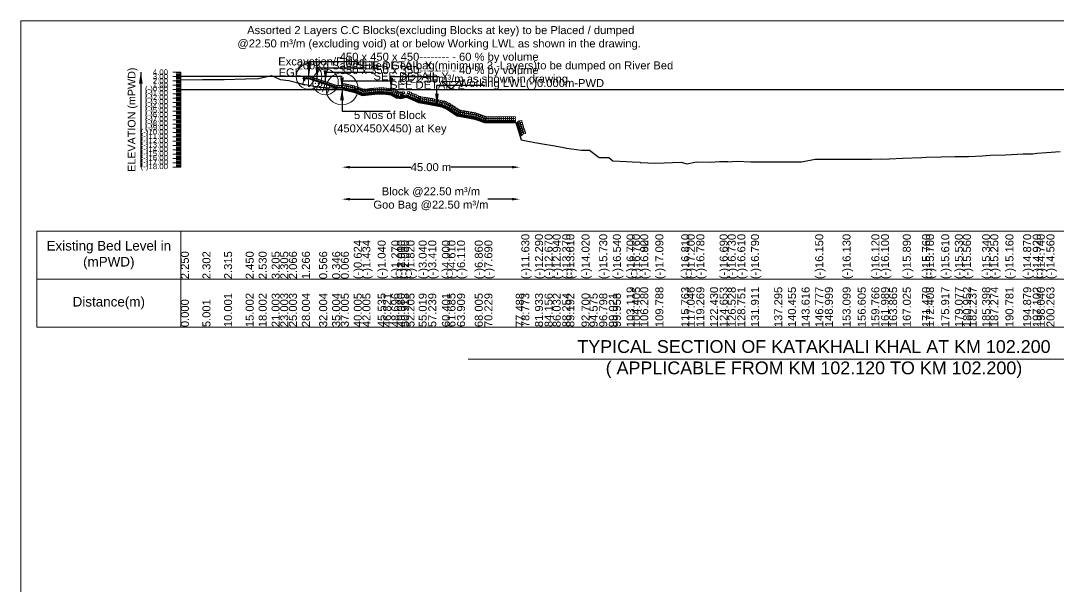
# Model space of a CAD drawing. Header units: inches. Extents: x 89000 to 845000, y -7071 to 31.
# Drawn here: x 445000 to 451481, y -3536 to 0 of the extents above; entities that cross this region are included whole.
import ezdxf

# ---------------------------------------------------------------- set-up
doc = ezdxf.new("R2010")
doc.units = ezdxf.units.IN
doc.header["$LTSCALE"] = 7
doc.header["$MEASUREMENT"] = 0
for name, color, linetype, lineweight in [('Cross section Data Border', 7, 'Continuous', 9), ('Cross Section Labels', 7, 'Continuous', 9), ('Existing_Bed_Level for Xsection', 7, 'Continuous', 25), ('Long Section Labels', 7, 'Continuous', 9)]:
    doc.layers.add(name, color=color, linetype=linetype, lineweight=lineweight)
doc.styles.get("Standard").update_dxf_attribs({"font": 'arial.ttf'})
doc.dimstyles.new('Appron Lebeling Style', dxfattribs={"dimtxt": 50, "dimasz": 50, "dimexe": 0.18, "dimexo": 0.0625, "dimgap": 0.09, "dimtad": 0, "dimtih": 1, "dimtoh": 1, "dimdec": 4, "dimzin": 0, "dimdsep": 46, "dimtxsty": 'Standard', "dimcen": 0.09, "dimse1": 1, "dimse2": 1, "dimadec": 0, "dimazin": 0, "dimtfac": 1, "dimtdec": 4, "dimtofl": 0, "dimtmove": 0, "dimatfit": 3, "dimfxl": 1, "dimtolj": 1, "dimtzin": 0, "dimarcsym": 0})
doc.dimstyles.get("Standard").update_dxf_attribs({"dimtxt": 0.18, "dimasz": 0.18, "dimexe": 0.18, "dimexo": 0.0625, "dimgap": 0.09, "dimtad": 0, "dimtih": 1, "dimtoh": 1, "dimdec": 4, "dimzin": 0, "dimdsep": 46, "dimtxsty": 'Standard', "dimcen": 0.09, "dimadec": 0, "dimazin": 0, "dimtfac": 1, "dimtdec": 4, "dimtofl": 0, "dimtmove": 0, "dimatfit": 3, "dimfxl": 1, "dimtolj": 1, "dimtzin": 0, "dimarcsym": 0})

# ---------------------------------------------------------------- blocks, each defined once
blk = doc.blocks.new('*D307')
at = {"layer": 'Cross Section Labels', "color": 0, "lineweight": -2, "transparency": 16777216}
for p, q in [((447056.9, -915.6), (447438.8, -915.6)), ((448067.8, -915.6), (447685.9, -915.6))]:
    blk.add_line(p, q, dxfattribs=at)
at = {"layer": 'Cross Section Labels', "color": 0, "transparency": 16777216}
for points in [[(447056.9, -907.3), (447056.9, -923.9), (447006.9, -915.6)], [(448067.8, -907.3), (448067.8, -923.9), (448117.8, -915.6)]]:
    blk.add_solid(points, dxfattribs=at)
at = {"layer": 'Defpoints', "color": 0, "transparency": 16777216}
for p in [(447006.9, -429.6), (448117.8, -715.8), (448117.8, -915.6)]:
    blk.add_point(p, dxfattribs=at)
at = {"layer": 'Cross Section Labels', "color": 0, "transparency": 16777216, "insert": (447562.3, -915.6), "char_height": 50, "attachment_point": 5}
blk.add_mtext('\\A1;45.00 m', dxfattribs=at)
blk = doc.blocks.new('*D308')
at = {"layer": 'Cross Section Labels', "color": 0, "lineweight": -2, "transparency": 16777216}
for p, q in [((447056.9, -1115.6), (447206.7, -1115.6)), ((448067.8, -1115.6), (447918, -1115.6))]:
    blk.add_line(p, q, dxfattribs=at)
at = {"layer": 'Cross Section Labels', "color": 0, "transparency": 16777216}
for points in [[(447056.9, -1107.3), (447056.9, -1123.9), (447006.9, -1115.6)], [(448067.8, -1107.3), (448067.8, -1123.9), (448117.8, -1115.6)]]:
    blk.add_solid(points, dxfattribs=at)
at = {"layer": 'Defpoints', "color": 0, "transparency": 16777216}
for p in [(447006.9, -429.6), (448117.8, -715.8), (448117.8, -1115.6)]:
    blk.add_point(p, dxfattribs=at)
at = {"layer": 'Cross Section Labels', "color": 0, "transparency": 16777216, "insert": (447562.3, -1115.6), "char_height": 50, "attachment_point": 5}
blk.add_mtext('\\A1;Block @22.50 m³/m ^JGoo Bag @22.50 m³/m ', dxfattribs=at)

msp = doc.modelspace()

# ---------------------------------------------------------------- linework, layer by layer
at = {"layer": 'Cross section Data Border'}
msp.add_lwpolyline([(445100, -1315.6), (454009.94614, -1315.6), (454009.94614, -1915.6), (445100, -1915.6)], close=True, dxfattribs=at)
for points in [[(446000, -1315.6), (446000, -1915.6)], [(445100, -1615.6), (454009.94614, -1615.6)]]:
    msp.add_lwpolyline(points, dxfattribs=at)
at = {"layer": 'Cross Section Labels'}
for points in [[(445000, 0), (455000, 0), (455000, -7071), (445000, -7071)], [(447685.87517, -429.6), (447735.87517, -379.6), (447635.87517, -379.6)]]:
    msp.add_lwpolyline(points, close=True, dxfattribs=at)
msp.add_lwpolyline([(447794.97307, -2115.6), (449954.97307, -2115.6), (452114.97307, -2115.6)], dxfattribs=at)
for centre, radius in [((446800.32517, -348.6), 80), ((446903.60017, -383.025), 80), ((447006.87517, -425.55), 100)]:
    msp.add_circle(centre, radius, dxfattribs=at)
at = {"layer": 'Existing_Bed_Level for Xsection'}
for points in [[(446000, -368.85), (446135.01708, -367.446), (446270.03415, -367.095), (446405.05123, -363.45), (446486.06148, -361.29), (446567.07172, -343.065), (446621.07855, -367.365), (446675.08538, -373.818), (446756.09563, -395.418), (446864.10929, -414.318), (446945.11953, -420.258), (446999.12637, -427.818), (447080.13661, -446.448), (447134.14344, -468.318), (447229.43825, -457.68), (447264.15735, -457.68), (447314.78858, -463.89), (447349.47263, -483.6), (447349.47263, -481.17), (447374.77598, -485.76), (447409.53552, -478.74), (447485.49998, -511.68), (447545.46504, -521.67), (447630.81537, -537.6), (447665.48376, -554.07), (447725.53127, -594.57), (447836.14633, -614.82), (447896.17176, -637.23), (448092.17092, -637.23), (448126.85978, -743.61), (448212.18741, -761.43), (448272.22471, -771.69), (448322.85177, -778.98), (448382.85424, -790.59), (448408.19744, -797.07), (448502.91277, -808.14), (448553.53393, -808.14), (448613.54003, -854.31), (448673.5627, -854.31), (448698.87719, -876.18), (448784.21707, -880.5), (448818.92392, -882.12), (448869.55942, -883.74), (448869.55942, -885.9), (448964.2889, -891.03), (449125.59932, -883.47), (449160.24785, -894), (449220.26745, -882.66), (449305.59935, -883.47), (449365.6261, -880.23), (449416.2673, -880.5), (449416.2673, -881.31), (449476.27045, -878.07), (449561.60931, -882.93), (449706.95582, -882.93), (449792.29377, -882.93), (449877.63364, -882.93), (449962.9753, -865.65), (450022.97865, -865.65), (450133.66356, -865.11), (450228.34764, -865.11), (450313.67968, -864.84), (450373.70534, -864.3), (450424.34194, -865.11), (450424.34194, -864.3), (450509.68338, -858.63), (450629.70001, -855.12), (450655.02597, -853.5), (450749.75369, -851.07), (450835.08084, -848.91), (450885.71038, -849.72), (450920.40988, -848.91), (451005.7407, -843.78), (451056.39151, -841.35), (451151.09741, -838.92), (451261.74303, -831.09), (451321.76002, -832.44), (451347.08017, -827.58), (451407.0937, -822.72), (451492.42887, -817.05)], [(447006.87517, -348.6), (446000, -348.6)], [(446976.50017, -407.325), (446801.57217, -349.01567), (446800.32517, -348.6), (446799.01072, -348.6), (446774.71072, -348.6)], [(446774.71072, -356.7), (446799.01072, -356.7), (446976.50017, -415.86315)], [(446774.71072, -359.4), (446798.57257, -359.4), (446972.72257, -417.45)], [(446774.71072, -362.1), (446798.13442, -362.1), (446970.42517, -419.53025)], [(446000, -429.6), (453909.94614, -429.6)]]:
    msp.add_lwpolyline(points, dxfattribs=at)
at = {"layer": 'Long Section Labels'}
for points in [[(446000, -321.6), (445950, -321.6)], [(446000, -915.6), (446000, -888.6), (446000, -861.6), (446000, -834.6), (446000, -807.6), (446000, -780.6), (446000, -753.6), (446000, -726.6), (446000, -699.6), (446000, -672.6), (446000, -645.6), (446000, -618.6), (446000, -591.6), (446000, -564.6), (446000, -537.6), (446000, -510.6), (446000, -483.6), (446000, -456.6), (446000, -429.6), (446000, -402.6), (446000, -375.6), (446000, -348.6), (446000, -321.6)], [(446000, -348.6), (445950, -348.6)], [(446000, -375.6), (445950, -375.6)], [(446000, -328.35), (445970, -328.35)], [(446000, -335.1), (445970, -335.1)], [(446000, -341.85), (445970, -341.85)], [(446000, -355.35), (445970, -355.35)], [(446000, -362.1), (445970, -362.1)], [(446000, -368.85), (445970, -368.85)], [(446000, -382.35), (445970, -382.35)], [(446000, -402.6), (445950, -402.6)], [(446000, -429.6), (445950, -429.6)], [(446000, -389.1), (445970, -389.1)], [(446000, -395.85), (445970, -395.85)], [(446000, -409.35), (445970, -409.35)], [(446000, -416.1), (445970, -416.1)], [(446000, -422.85), (445970, -422.85)], [(446000, -436.35), (445970, -436.35)], [(446000, -443.1), (445970, -443.1)], [(446000, -449.85), (445970, -449.85)], [(446000, -456.6), (445950, -456.6)], [(446000, -483.6), (445950, -483.6)], [(446000, -510.6), (445950, -510.6)], [(446000, -463.35), (445970, -463.35)], [(446000, -470.1), (445970, -470.1)], [(446000, -476.85), (445970, -476.85)], [(446000, -490.35), (445970, -490.35)], [(446000, -497.1), (445970, -497.1)], [(446000, -503.85), (445970, -503.85)], [(446000, -517.35), (445970, -517.35)], [(446000, -537.6), (445950, -537.6)], [(446000, -564.6), (445950, -564.6)], [(446000, -524.1), (445970, -524.1)], [(446000, -530.85), (445970, -530.85)], [(446000, -544.35), (445970, -544.35)], [(446000, -551.1), (445970, -551.1)], [(446000, -557.85), (445970, -557.85)], [(446000, -571.35), (445970, -571.35)], [(446000, -578.1), (445970, -578.1)], [(446000, -591.6), (445950, -591.6)], [(446000, -618.6), (445950, -618.6)], [(446000, -645.6), (445950, -645.6)], [(446000, -584.85), (445970, -584.85)], [(446000, -598.35), (445970, -598.35)], [(446000, -605.1), (445970, -605.1)], [(446000, -611.85), (445970, -611.85)], [(446000, -625.35), (445970, -625.35)], [(446000, -632.1), (445970, -632.1)], [(446000, -638.85), (445970, -638.85)], [(446000, -672.6), (445950, -672.6)], [(446000, -699.6), (445950, -699.6)], [(446000, -652.35), (445970, -652.35)], [(446000, -659.1), (445970, -659.1)], [(446000, -665.85), (445970, -665.85)], [(446000, -679.35), (445970, -679.35)], [(446000, -686.1), (445970, -686.1)], [(446000, -692.85), (445970, -692.85)], [(446000, -706.35), (445970, -706.35)], [(446000, -726.6), (445950, -726.6)], [(446000, -753.6), (445950, -753.6)], [(446000, -713.1), (445970, -713.1)], [(446000, -719.85), (445970, -719.85)], [(446000, -733.35), (445970, -733.35)], [(446000, -740.1), (445970, -740.1)], [(446000, -746.85), (445970, -746.85)], [(446000, -760.35), (445970, -760.35)], [(446000, -767.1), (445970, -767.1)], [(446000, -773.85), (445970, -773.85)], [(446000, -780.6), (445950, -780.6)], [(446000, -807.6), (445950, -807.6)], [(446000, -834.6), (445950, -834.6)], [(446000, -787.35), (445970, -787.35)], [(446000, -794.1), (445970, -794.1)], [(446000, -800.85), (445970, -800.85)], [(446000, -814.35), (445970, -814.35)], [(446000, -821.1), (445970, -821.1)], [(446000, -827.85), (445970, -827.85)], [(446000, -841.35), (445970, -841.35)], [(446000, -861.6), (445950, -861.6)], [(446000, -888.6), (445950, -888.6)], [(446000, -848.1), (445970, -848.1)], [(446000, -854.85), (445970, -854.85)], [(446000, -868.35), (445970, -868.35)], [(446000, -875.1), (445970, -875.1)], [(446000, -881.85), (445970, -881.85)], [(446000, -895.35), (445970, -895.35)], [(446000, -902.1), (445970, -902.1)], [(446000, -915.6), (445950, -915.6)], [(446000, -908.85), (445970, -908.85)]]:
    msp.add_lwpolyline(points, dxfattribs=at)
for points in [[(446774.71072, -348.6), (446766.61072, -348.6), (446766.61072, -360.75), (446774.71072, -360.75)], [(446774.71072, -360.75), (446766.61072, -360.75), (446766.61072, -372.9), (446774.71072, -372.9)], [(446786.86072, -348.6), (446774.71072, -348.6), (446774.71072, -356.7), (446786.86072, -356.7)], [(446799.01072, -348.6), (446786.86072, -348.6), (446786.86072, -356.7), (446799.01072, -356.7)], [(446813.09867, -352.85783), (446801.57217, -349.01567), (446799.01072, -356.7), (446810.53722, -360.54217)], [(446824.62517, -356.7), (446813.09867, -352.85783), (446810.53722, -360.54217), (446822.06373, -364.38433)], [(446836.15167, -360.54217), (446824.62517, -356.7), (446822.06373, -364.38433), (446833.59023, -368.2265)], [(446847.67818, -364.38433), (446836.15167, -360.54217), (446833.59023, -368.2265), (446845.11673, -372.06867)], [(446859.20468, -368.2265), (446847.67818, -364.38433), (446845.11673, -372.06867), (446856.64323, -375.91084)], [(446870.73118, -372.06867), (446859.20468, -368.2265), (446856.64323, -375.91084), (446868.16974, -379.753)], [(446882.25768, -375.91084), (446870.73118, -372.06867), (446868.16974, -379.753), (446879.69624, -383.59517)], [(446893.78418, -379.753), (446882.25768, -375.91084), (446879.69624, -383.59517), (446891.22274, -387.43734)], [(446905.31069, -383.59517), (446893.78418, -379.753), (446891.22274, -387.43734), (446902.74924, -391.27951)], [(446916.83719, -387.43734), (446905.31069, -383.59517), (446902.74924, -391.27951), (446914.27574, -395.12167)], [(446928.36369, -391.27951), (446916.83719, -387.43734), (446914.27574, -395.12167), (446925.80225, -398.96384)], [(446939.89019, -395.12167), (446928.36369, -391.27951), (446925.80225, -398.96384), (446937.32875, -402.80601)], [(446951.41669, -398.96384), (446939.89019, -395.12167), (446937.32875, -402.80601), (446948.85525, -406.64818)], [(446962.9432, -402.80601), (446951.41669, -398.96384), (446948.85525, -406.64818), (446960.38175, -410.49034)], [(446974.4697, -406.64818), (446962.9432, -402.80601), (446960.38175, -410.49034), (446971.90825, -414.33251)], [(446982.57517, -417.45), (446970.42517, -417.45), (446970.42517, -429.6), (446982.57517, -429.6)], [(446988.65017, -405.3), (446976.50017, -405.3), (446976.50017, -417.45), (446988.65017, -417.45)], [(446994.72517, -417.45), (446982.57517, -417.45), (446982.57517, -429.6), (446994.72517, -429.6)], [(447000.80017, -405.3), (446988.65017, -405.3), (446988.65017, -417.45), (447000.80017, -417.45)], [(447006.87517, -417.45), (446994.72517, -417.45), (446994.72517, -429.6), (447006.87517, -429.6)], [(447024.5253, -407.06244), (447012.68438, -404.33937), (447009.96131, -416.18029), (447021.80224, -418.90336)], [(447025.81904, -393.49096), (447013.6769, -393.92777), (447014.11371, -406.06992), (447026.25585, -405.63311)], [(447036.36622, -409.7855), (447024.5253, -407.06244), (447021.80224, -418.90336), (447033.64316, -421.62642)], [(447037.65996, -396.21403), (447025.51782, -396.65084), (447025.95463, -408.79299), (447038.09677, -408.35618)], [(447048.20714, -412.50857), (447036.36622, -409.7855), (447033.64316, -421.62642), (447045.48408, -424.34949)], [(447049.50089, -398.9371), (447037.35874, -399.37391), (447037.79555, -411.51606), (447049.9377, -411.07924)], [(447060.04807, -415.23164), (447048.20714, -412.50857), (447045.48408, -424.34949), (447057.325, -427.07256)], [(447061.34181, -401.66017), (447049.19966, -402.09698), (447049.63647, -414.23912), (447061.77862, -413.80231)], [(447071.88899, -417.95471), (447060.04807, -415.23164), (447057.325, -427.07256), (447069.16592, -429.79563)], [(447073.18273, -404.38323), (447061.04058, -404.82004), (447061.47739, -416.96219), (447073.61954, -416.52538)], [(447083.72991, -420.67777), (447071.88899, -417.95471), (447069.16592, -429.79563), (447081.00684, -432.51869)], [(447085.02365, -407.1063), (447072.8815, -407.54311), (447073.31831, -419.68526), (447085.46046, -419.24845)], [(447099.01962, -426.13007), (447087.75795, -421.56966), (447083.19755, -432.83134), (447094.45922, -437.39174)], [(447102.44219, -412.93368), (447090.38364, -411.44582), (447088.89578, -423.50438), (447100.95434, -424.99223)], [(447110.28129, -430.69047), (447099.01962, -426.13007), (447094.45922, -437.39174), (447105.72089, -441.95214)], [(447113.70386, -417.49408), (447101.64531, -416.00622), (447100.15745, -428.06478), (447112.21601, -429.55263)], [(447121.54297, -435.25087), (447110.28129, -430.69047), (447105.72089, -441.95214), (447116.98257, -446.51254)], [(447124.96554, -422.05448), (447112.90698, -420.56662), (447111.41912, -432.62518), (447123.47768, -434.11304)], [(447132.80464, -439.81127), (447121.54297, -435.25087), (447116.98257, -446.51254), (447128.24424, -451.07294)], [(447136.22721, -426.61488), (447124.16865, -425.12702), (447122.6808, -437.18558), (447134.73935, -438.67344)], [(447140.28145, -427.95165), (447128.96767, -432.38119), (447133.39721, -443.69497), (447144.71099, -439.26543)], [(447142.92848, -442.43695), (447130.86992, -440.9491), (447129.38207, -453.00765), (447141.44062, -454.49551)], [(447141.62941, -440.02664), (447130.31563, -444.45618), (447134.74517, -455.76997), (447146.05895, -451.34043)], [(447147.48888, -431.17528), (447135.43032, -429.68742), (447133.94247, -441.74598), (447146.00103, -443.23384)], [(447152.35645, -426.60369), (447141.04266, -431.03323), (447145.4722, -442.34701), (447156.78599, -437.91747)], [(447153.70441, -438.67868), (447142.39063, -443.10822), (447146.82017, -454.422), (447158.13395, -449.99246)], [(447164.43144, -425.25572), (447153.11766, -429.68526), (447157.5472, -440.99905), (447168.86098, -436.56951)], [(447165.7794, -437.33072), (447154.46562, -441.76026), (447158.89516, -453.07404), (447170.20894, -448.6445)], [(447176.50644, -423.90776), (447165.19265, -428.3373), (447169.62219, -439.65109), (447180.93598, -435.22155)], [(447177.8544, -435.98276), (447166.54062, -440.4123), (447170.97016, -451.72608), (447182.28394, -447.29654)], [(447188.58143, -422.5598), (447177.26765, -426.98934), (447181.69719, -438.30312), (447193.01097, -433.87358)], [(447189.92939, -434.6348), (447178.61561, -439.06433), (447183.04515, -450.37812), (447194.35893, -445.94858)], [(447200.65643, -421.21184), (447189.34264, -425.64138), (447193.77218, -436.95516), (447205.08597, -432.52562)], [(447202.00439, -433.28683), (447190.69061, -437.71637), (447195.12015, -449.03016), (447206.43393, -444.60062)], [(447212.73142, -419.86388), (447201.41764, -424.29342), (447205.84718, -435.6072), (447217.16096, -431.17766)], [(447214.07938, -431.93887), (447202.7656, -436.36841), (447207.19514, -447.68219), (447218.50892, -443.25265)], [(447224.80642, -418.51591), (447213.49263, -422.94545), (447217.92217, -434.25924), (447229.23596, -429.8297)], [(447226.15438, -430.59091), (447214.8406, -435.02045), (447219.27014, -446.33423), (447230.58392, -441.90469)], [(447241.33001, -418.24381), (447229.59464, -421.39082), (447232.74164, -433.12619), (447244.47701, -429.97918)], [(447241.33001, -430.39381), (447229.59464, -433.54082), (447232.74164, -445.27619), (447244.47701, -442.12918)], [(447253.48001, -418.24381), (447241.74464, -421.39082), (447244.89164, -433.12619), (447256.62701, -429.97918)], [(447253.48001, -430.39381), (447241.74464, -433.54082), (447244.89164, -445.27619), (447256.62701, -442.12918)], [(447265.63001, -418.24381), (447253.89464, -421.39082), (447257.04164, -433.12619), (447268.77701, -429.97918)], [(447265.63001, -430.39381), (447253.89464, -433.54082), (447257.04164, -445.27619), (447268.77701, -442.12918)], [(447281.00048, -432.25518), (447268.96929, -433.95012), (447270.66423, -445.98132), (447282.69543, -444.28637)], [(447282.47962, -420.19555), (447270.44842, -421.89049), (447272.14336, -433.92169), (447284.17456, -432.22674)], [(447293.06011, -433.73431), (447281.02892, -435.42925), (447282.72386, -447.46045), (447294.75506, -445.76551)], [(447294.53925, -421.67468), (447282.50805, -423.36962), (447284.20299, -435.40082), (447296.23419, -433.70588)], [(447305.11974, -435.21344), (447293.08855, -436.90839), (447294.78349, -448.93958), (447306.81469, -447.24464)], [(447306.59888, -423.15381), (447294.56768, -424.84876), (447296.26262, -436.87995), (447308.29382, -435.18501)], [(447317.17937, -436.69258), (447305.14818, -438.38752), (447306.84312, -450.41871), (447318.87432, -448.72377)], [(447318.6585, -424.63295), (447306.62731, -426.32789), (447308.32225, -438.35908), (447320.35345, -436.66414)], [(447338.01782, -445.70628), (447326.25999, -442.64428), (447323.19798, -454.40211), (447334.95582, -457.46412)], [(447344.02076, -435.1428), (447332.26293, -432.08079), (447329.20092, -443.83863), (447340.95875, -446.90063)], [(447348.5813, -451.70922), (447336.82347, -448.64722), (447333.76147, -460.40505), (447345.5193, -463.46705)], [(447354.58424, -441.14574), (447342.82641, -438.08373), (447339.76441, -449.84157), (447351.52224, -452.90357)], [(447361.76453, -443.31997), (447349.65591, -444.32184), (447350.65778, -456.43046), (447362.7664, -455.42859)], [(447365.14773, -447.14868), (447353.3899, -444.08667), (447350.32789, -455.8445), (447362.08573, -458.90651)], [(447373.71943, -445.48857), (447361.61081, -446.49044), (447362.61268, -458.59907), (447374.7213, -457.5972)], [(447382.72355, -443.92252), (447371.84342, -449.3304), (447377.2513, -460.21053), (447388.13144, -454.80265)], [(447385.67433, -447.65718), (447373.56571, -448.65905), (447374.56758, -460.76767), (447386.6762, -459.7658)], [(447394.6331, -441.51728), (447383.75297, -446.92516), (447389.16085, -457.80529), (447400.04098, -452.39741)], [(447397.03834, -453.42683), (447386.15821, -458.83471), (447391.56609, -469.71484), (447402.44622, -464.30696)], [(447429.7303, -444.51277), (447417.71161, -442.73131), (447415.93016, -454.75), (447427.94885, -456.53146)], [(447440.87742, -449.34643), (447428.85873, -447.56497), (447427.07728, -459.58366), (447439.09597, -461.36512)], [(447452.02454, -454.18008), (447440.00585, -452.39863), (447438.2244, -464.41732), (447450.24309, -466.19877)], [(447359.14479, -457.71216), (447347.38696, -454.65016), (447344.32495, -466.40799), (447356.08279, -469.46999)], [(447359.59592, -455.27487), (447347.4873, -456.27674), (447348.48917, -468.38536), (447360.59779, -467.38349)], [(447371.55082, -457.44347), (447359.4422, -458.44535), (447360.44407, -470.55397), (447372.5527, -469.5521)], [(447383.50572, -459.61208), (447371.3971, -460.61395), (447372.39897, -472.72257), (447384.5076, -471.7207)], [(447385.12879, -455.83207), (447374.24866, -461.23995), (447379.65654, -472.12008), (447390.53668, -466.7122)], [(447424.89665, -455.65989), (447412.87796, -453.87843), (447411.0965, -465.89712), (447423.11519, -467.67858)], [(447436.04377, -460.49354), (447424.02508, -458.71209), (447422.24362, -470.73078), (447434.26231, -472.51223)], [(447447.19089, -465.3272), (447435.1722, -463.54575), (447433.39074, -475.56444), (447445.40943, -477.34589)], [(447458.33801, -470.16086), (447446.31932, -468.3794), (447444.53786, -480.39809), (447456.55655, -482.17955)], [(447463.17166, -459.01374), (447451.15297, -457.23228), (447449.37152, -469.25097), (447461.39021, -471.03243)], [(447469.48512, -474.99451), (447457.46643, -473.21306), (447455.68498, -485.23175), (447467.70367, -487.0132)], [(447474.31878, -463.8474), (447462.30009, -462.06594), (447460.51863, -474.08463), (447472.53733, -475.86609)], [(447480.63224, -479.82817), (447468.61355, -478.04671), (447466.8321, -490.06541), (447478.85079, -491.84686)], [(447485.4659, -468.68105), (447473.44721, -466.8996), (447471.66575, -478.91829), (447483.68444, -480.69974)], [(447491.77936, -484.66183), (447479.76067, -482.88037), (447477.97922, -494.89906), (447489.99791, -496.68052)], [(447496.61302, -473.51471), (447484.59433, -471.73325), (447482.81287, -483.75194), (447494.83156, -485.5334)], [(447497.04899, -485.94178), (447484.95601, -487.1175), (447486.13173, -499.21048), (447498.22471, -498.03476)], [(447499.04562, -473.95696), (447486.95264, -475.13268), (447488.12837, -487.22566), (447500.22135, -486.04994)], [(447509.03381, -487.93841), (447496.94083, -489.11414), (447498.11655, -501.20712), (447510.20953, -500.03139)], [(447511.03045, -475.95359), (447498.93747, -477.12932), (447500.11319, -489.2223), (447512.20617, -488.04657)], [(447521.01863, -489.93505), (447508.92565, -491.11077), (447510.10138, -503.20375), (447522.19436, -502.02803)], [(447523.01527, -477.95023), (447510.92229, -479.12595), (447512.09801, -491.21893), (447524.19099, -490.04321)], [(447533.00345, -491.93168), (447520.91047, -493.10741), (447522.0862, -505.20039), (447534.17918, -504.02466)], [(447537.58716, -483.56824), (447526.52849, -478.53552), (447521.49576, -489.59419), (447532.55444, -494.62691)], [(447544.98827, -493.92832), (447532.89529, -495.10404), (447534.07102, -507.19702), (447546.164, -506.0213)], [(447549.57198, -485.56487), (447538.51331, -480.53215), (447533.48059, -491.59083), (447544.53926, -496.62355)], [(447557.47134, -496.1535), (447545.35779, -497.09395), (447546.29824, -509.2075), (447558.41178, -508.26705)], [(447562.21674, -487.88073), (447551.25798, -482.63401), (447546.01126, -493.59277), (447556.97002, -498.83949)], [(447569.41508, -498.38272), (447557.30154, -499.32316), (447558.24198, -511.43671), (447570.35553, -510.49626)], [(447574.16049, -490.10995), (447563.20173, -484.86322), (447557.955, -495.82199), (447568.91376, -501.06871)], [(447581.35883, -500.61193), (447569.24528, -501.55237), (447570.18573, -513.66592), (447582.29928, -512.72548)], [(447586.10423, -492.33916), (447575.14547, -487.09244), (447569.89875, -498.0512), (447580.85751, -503.29792)], [(447593.30258, -502.84114), (447581.18903, -503.78158), (447582.12948, -515.89513), (447594.24303, -514.95469)], [(447598.04798, -494.56837), (447587.08922, -489.32165), (447581.8425, -500.28041), (447592.80126, -505.52713)], [(447605.24633, -505.07035), (447593.13278, -506.0108), (447594.07323, -518.12434), (447606.18678, -517.1839)], [(447609.99173, -496.79758), (447599.03297, -491.55086), (447593.78625, -502.50962), (447604.74501, -507.75634)], [(447617.19008, -507.29956), (447605.07653, -508.24001), (447606.01698, -520.35356), (447618.13052, -519.41311)], [(447621.93548, -499.02679), (447610.97672, -493.78007), (447605.73, -504.73883), (447616.68876, -509.98555)], [(447629.13383, -509.52877), (447617.02028, -510.46922), (447617.96072, -522.58277), (447630.07427, -521.64232)], [(447633.87923, -501.256), (447622.92047, -496.00928), (447617.67375, -506.96804), (447628.63251, -512.21476)], [(447647.35353, -515.248), (447635.40312, -513.05477), (447633.20989, -525.00518), (447645.1603, -527.19841)], [(447654.05935, -508.46644), (447644.80976, -500.58813), (447636.93146, -509.83771), (447646.18104, -517.71602)], [(447658.32804, -520.46169), (447646.37764, -518.26846), (447644.18441, -530.21887), (447656.13482, -532.4121)], [(447665.03386, -513.68013), (447655.78428, -505.80182), (447647.90597, -515.0514), (447657.15555, -522.92971)], [(447676.00837, -518.89382), (447666.75879, -511.01551), (447658.88048, -520.26509), (447668.13007, -528.1434)], [(447686.98289, -524.1075), (447677.7333, -516.2292), (447669.855, -525.47878), (447679.10458, -533.35709)], [(447669.30256, -525.67538), (447657.35215, -523.48215), (447655.15892, -535.43256), (447667.10933, -537.62578)], [(447680.27707, -530.88907), (447668.32666, -528.69584), (447666.13343, -540.64625), (447678.08384, -542.83947)], [(447693.64549, -540.15169), (447682.15653, -536.19868), (447678.20352, -547.68764), (447689.69248, -551.64065)], [(447701.28872, -534.44743), (447693.31918, -525.27634), (447684.14809, -533.24589), (447692.11764, -542.41697)], [(447703.7185, -546.94559), (447692.22954, -542.99258), (447688.27653, -554.48154), (447699.76549, -558.43455)], [(447711.36173, -541.24133), (447703.39218, -532.07024), (447694.2211, -540.03979), (447702.19064, -549.21087)], [(447713.7915, -553.73949), (447702.30254, -549.78647), (447698.34953, -561.27543), (447709.83849, -565.22845)], [(447721.43473, -548.03523), (447713.46519, -538.86414), (447704.2941, -546.83369), (447712.26365, -556.00477)], [(447723.86451, -560.53339), (447712.37555, -556.58037), (447708.42254, -568.06933), (447719.9115, -572.02235)], [(447731.50774, -554.82913), (447723.53819, -545.65804), (447714.36711, -553.62758), (447722.33665, -562.79867)], [(447733.93751, -567.32729), (447722.44855, -563.37427), (447718.49554, -574.86323), (447729.9845, -578.81625)], [(447741.58074, -561.62303), (447733.6112, -552.45194), (447724.44011, -560.42148), (447732.40966, -569.59257)], [(447744.01052, -574.12119), (447732.52156, -570.16817), (447728.56855, -581.65713), (447740.05751, -585.61015)], [(447746.21864, -570.61753), (447734.10841, -571.59985), (447735.09073, -583.71008), (447747.20096, -582.72776)], [(447751.65375, -568.41692), (447743.6842, -559.24584), (447734.51312, -567.21538), (447742.48266, -576.38647)], [(447750.93541, -562.32841), (447739.95858, -557.1196), (447734.74977, -568.09644), (447745.72661, -573.30524)], [(447758.17002, -572.80544), (447746.0598, -573.78776), (447747.04212, -585.89798), (447759.15234, -584.91566)], [(447762.88679, -564.51631), (447751.90996, -559.30751), (447746.70116, -570.28434), (447757.67799, -575.49315)], [(447770.1214, -574.99335), (447758.01118, -575.97567), (447758.9935, -588.08589), (447771.10372, -587.10357)], [(447774.83818, -566.70422), (447763.86134, -561.49542), (447758.65254, -572.47225), (447769.62937, -577.68105)], [(447782.07279, -577.18125), (447769.96256, -578.16357), (447770.94488, -590.2738), (447783.05511, -589.29148)], [(447786.78956, -568.89213), (447775.81273, -563.68332), (447770.60392, -574.66016), (447781.58076, -579.86896)], [(447794.02417, -579.36916), (447781.91395, -580.35148), (447782.89626, -592.46171), (447795.00649, -591.47939)], [(447798.74094, -571.08004), (447787.76411, -565.87123), (447782.55531, -576.84806), (447793.53214, -582.05687)], [(447805.97555, -581.55707), (447793.86533, -582.53939), (447794.84765, -594.64961), (447806.95787, -593.66729)], [(447810.69233, -573.26794), (447799.71549, -568.05914), (447794.50669, -579.03597), (447805.48352, -584.24478)], [(447822.64371, -575.45585), (447811.66688, -570.24705), (447806.45807, -581.22388), (447817.43491, -586.43268)], [(447834.59509, -577.64376), (447823.61826, -572.43495), (447818.40946, -583.41179), (447829.38629, -588.62059)], [(447846.54648, -579.83166), (447835.56964, -574.62286), (447830.36084, -585.59969), (447841.33767, -590.8085)], [(447863.90289, -586.44691), (447854.00944, -579.39409), (447846.95663, -589.28754), (447856.85008, -596.34036)], [(447817.92694, -583.74498), (447805.81671, -584.72729), (447806.79903, -596.83752), (447818.90926, -595.8552)], [(447829.87832, -585.93288), (447817.7681, -586.9152), (447818.75041, -599.02543), (447830.86064, -598.04311)], [(447841.8297, -588.12079), (447829.71948, -589.10311), (447830.7018, -601.21333), (447842.81202, -600.23102)], [(447857.80576, -593.78056), (447845.71091, -592.62423), (447844.55457, -604.71907), (447856.64942, -605.87541)], [(447869.18835, -598.03016), (447857.0935, -596.87382), (447855.93716, -608.96867), (447868.03201, -610.12501)], [(447875.28548, -590.6965), (447865.39203, -583.64369), (447858.33922, -593.53714), (447868.23267, -600.58995)], [(447880.57094, -602.27976), (447868.47609, -601.12342), (447867.31975, -613.21827), (447879.4146, -614.37461)], [(447886.66808, -594.9461), (447876.77463, -587.89329), (447869.72181, -597.78674), (447879.61526, -604.83955)], [(447891.95353, -606.52936), (447879.85868, -605.37302), (447878.70235, -617.46787), (447890.7972, -618.6242)], [(447898.05067, -599.1957), (447888.15722, -592.14289), (447881.10441, -602.03634), (447890.99786, -609.08915)], [(447903.33613, -610.77895), (447891.24128, -609.62261), (447890.08494, -621.71746), (447902.17979, -622.8738)], [(447909.43326, -603.4453), (447899.53981, -596.39248), (447892.487, -606.28593), (447902.38045, -613.33875)], [(447908.92908, -600.94082), (447897.19371, -597.79381), (447894.0467, -609.52918), (447905.78207, -612.67619)], [(447905.78207, -609.94381), (447894.0467, -613.09082), (447897.19371, -624.82619), (447908.92908, -621.67918)], [(447921.07908, -600.94082), (447909.34371, -597.79381), (447906.1967, -609.52918), (447917.93207, -612.67619)], [(447917.93207, -609.94381), (447906.1967, -613.09082), (447909.34371, -624.82619), (447921.07908, -621.67918)], [(447933.22908, -600.94082), (447921.49371, -597.79381), (447918.3467, -609.52918), (447930.08207, -612.67619)], [(447930.08207, -609.94381), (447918.3467, -613.09082), (447921.49371, -624.82619), (447933.22908, -621.67918)], [(447945.37908, -600.94082), (447933.64371, -597.79381), (447930.4967, -609.52918), (447942.23207, -612.67619)], [(447942.23207, -609.94381), (447930.4967, -613.09082), (447933.64371, -624.82619), (447945.37908, -621.67918)], [(447957.52908, -600.94082), (447945.79371, -597.79381), (447942.6467, -609.52918), (447954.38207, -612.67619)], [(447954.38207, -609.94381), (447942.6467, -613.09082), (447945.79371, -624.82619), (447957.52908, -621.67918)], [(447969.67908, -600.94082), (447957.94371, -597.79381), (447954.7967, -609.52918), (447966.53207, -612.67619)], [(447966.53207, -609.94381), (447954.7967, -613.09082), (447957.94371, -624.82619), (447969.67908, -621.67918)], [(447981.82908, -600.94082), (447970.09371, -597.79381), (447966.9467, -609.52918), (447978.68207, -612.67619)], [(447978.68207, -609.94381), (447966.9467, -613.09082), (447970.09371, -624.82619), (447981.82908, -621.67918)], [(447993.97908, -600.94082), (447982.24371, -597.79381), (447979.0967, -609.52918), (447990.83207, -612.67619)], [(447990.83207, -609.94381), (447979.0967, -613.09082), (447982.24371, -624.82619), (447993.97908, -621.67918)], [(448006.12908, -600.94082), (447994.39371, -597.79381), (447991.2467, -609.52918), (448002.98207, -612.67619)], [(448002.98207, -609.94381), (447991.2467, -613.09082), (447994.39371, -624.82619), (448006.12908, -621.67918)], [(448018.27908, -600.94082), (448006.54371, -597.79381), (448003.3967, -609.52918), (448015.13207, -612.67619)], [(448015.13207, -609.94381), (448003.3967, -613.09082), (448006.54371, -624.82619), (448018.27908, -621.67918)], [(448030.42908, -600.94082), (448018.69371, -597.79381), (448015.5467, -609.52918), (448027.28207, -612.67619)], [(448027.28207, -609.94381), (448015.5467, -613.09082), (448018.69371, -624.82619), (448030.42908, -621.67918)], [(448042.57908, -600.94082), (448030.84371, -597.79381), (448027.6967, -609.52918), (448039.43207, -612.67619)], [(448039.43207, -609.94381), (448027.6967, -613.09082), (448030.84371, -624.82619), (448042.57908, -621.67918)], [(448054.72908, -600.94082), (448042.99371, -597.79381), (448039.8467, -609.52918), (448051.58207, -612.67619)], [(448051.58207, -609.94381), (448039.8467, -613.09082), (448042.99371, -624.82619), (448054.72908, -621.67918)], [(448066.87908, -600.94082), (448055.14371, -597.79381), (448051.9967, -609.52918), (448063.73207, -612.67619)], [(448063.73207, -609.94381), (448051.9967, -613.09082), (448055.14371, -624.82619), (448066.87908, -621.67918)], [(448079.02908, -600.94082), (448067.29371, -597.79381), (448064.1467, -609.52918), (448075.88207, -612.67619)], [(448075.88207, -609.94381), (448064.1467, -613.09082), (448067.29371, -624.82619), (448079.02908, -621.67918)], [(448091.17908, -600.94082), (448079.44371, -597.79381), (448076.2967, -609.52918), (448088.03207, -612.67619)], [(448088.03207, -609.94381), (448076.2967, -613.09082), (448079.44371, -624.82619), (448091.17908, -621.67918)], [(448120.59633, -636.38723), (448113.9662, -626.20568), (448103.78466, -632.83582), (448110.41479, -643.01736)], [(448124.36306, -647.9386), (448117.73292, -637.75706), (448107.55138, -644.38719), (448114.18152, -654.56874)], [(448130.13138, -636.58809), (448129.48516, -624.45528), (448117.35236, -625.10151), (448117.99858, -637.23431)], [(448133.89811, -648.13946), (448133.25188, -636.00666), (448121.11908, -636.65289), (448121.76531, -648.78569)], [(448137.66483, -659.69084), (448137.01861, -647.55804), (448124.88581, -648.20426), (448125.53203, -660.33706)], [(448128.12978, -659.48998), (448121.49965, -649.30844), (448111.3181, -655.93857), (448117.94824, -666.12011)], [(448131.89651, -671.04135), (448125.26637, -660.85981), (448115.08483, -667.48995), (448121.71496, -677.67149)], [(448135.66323, -682.59273), (448129.0331, -672.41119), (448118.85155, -679.04132), (448125.48169, -689.22287)], [(448139.42996, -694.14411), (448132.79982, -683.96256), (448122.61828, -690.5927), (448129.24841, -700.77424)], [(448143.19668, -705.69548), (448136.56654, -695.51394), (448126.385, -702.14407), (448133.01514, -712.32562)], [(448141.43156, -671.24221), (448140.78533, -659.10941), (448128.65253, -659.75564), (448129.29876, -671.88844)], [(448145.19828, -682.79359), (448144.55206, -670.66079), (448132.41925, -671.30701), (448133.06548, -683.43982)], [(448148.96501, -694.34497), (448148.31878, -682.21216), (448136.18598, -682.85839), (448136.8322, -694.99119)], [(448152.73173, -705.89634), (448152.0855, -693.76354), (448139.9527, -694.40977), (448140.59893, -706.54257)]]:
    msp.add_lwpolyline(points, close=True, dxfattribs=at)
for centre, major_axis in [((447016.14655, -429.37724), (8.75702, -2.01386)), ((447017.17526, -424.904), (8.75702, -2.01386)), ((447018.20398, -420.43077), (8.75702, -2.01386)), ((447033.66059, -433.40496), (8.75702, -2.01386)), ((447034.6893, -428.93172), (8.75702, -2.01386)), ((447035.71801, -424.45849), (8.75702, -2.01386)), ((447051.17462, -437.43268), (8.75702, -2.01386)), ((447052.20334, -432.95944), (8.75702, -2.01386)), ((447053.23205, -428.48621), (8.75702, -2.01386)), ((447068.68866, -441.4604), (8.75702, -2.01386)), ((447069.71737, -436.98716), (8.75702, -2.01386)), ((447070.74609, -432.51393), (8.75702, -2.01386)), ((447086.27816, -446.45898), (8.32863, -3.37267)), ((447088.00098, -442.20457), (8.32863, -3.37267)), ((447089.7238, -437.95016), (8.32863, -3.37267)), ((447102.93543, -453.20432), (8.32863, -3.37267)), ((447104.65824, -448.94991), (8.32863, -3.37267)), ((447106.38106, -444.6955), (8.32863, -3.37267)), ((447121.31551, -455.69525), (8.32863, -3.37267)), ((447123.03833, -451.44084), (8.32863, -3.37267)), ((447152.06565, -454.77102), (8.93013, 0.99689)), ((447169.92591, -452.77723), (8.93013, 0.99689)), ((447187.78617, -450.78345), (8.93013, 0.99689)), ((447188.2954, -455.34511), (8.93013, 0.99689)), ((447205.64643, -448.78966), (8.93013, 0.99689)), ((447206.15566, -453.35133), (8.93013, 0.99689)), ((447223.50669, -446.79588), (8.93013, 0.99689)), ((447224.01592, -451.35754), (8.93013, 0.99689)), ((447224.52515, -455.91921), (8.93013, 0.99689)), ((447242.72202, -446.205), (8.9856, 0)), ((447242.72202, -450.795), (8.9856, 0)), ((447242.72202, -455.385), (8.9856, 0)), ((447260.69322, -446.205), (8.9856, 0)), ((447260.69322, -450.795), (8.9856, 0)), ((447260.69322, -455.385), (8.9856, 0)), ((447279.3947, -452.61229), (8.91877, -1.0939)), ((447279.95348, -448.05643), (8.91877, -1.0939)), ((447297.23223, -454.80009), (8.91877, -1.0939)), ((447297.79101, -450.24423), (8.91877, -1.0939)), ((447315.62855, -452.43203), (8.91877, -1.0939)), ((447119.59269, -459.94966), (8.32863, -3.37267)), ((447134.20539, -456.76481), (8.93013, 0.99689)), ((447134.71462, -461.32647), (8.93013, 0.99689)), ((447135.22385, -465.88814), (8.93013, 0.99689)), ((447152.57488, -459.33268), (8.93013, 0.99689)), ((447153.08411, -463.89435), (8.93013, 0.99689)), ((447170.43514, -457.3389), (8.93013, 0.99689)), ((447170.94437, -461.90056), (8.93013, 0.99689)), ((447188.80463, -459.90678), (8.93013, 0.99689)), ((447206.66489, -457.91299), (8.93013, 0.99689)), ((447278.83591, -457.16815), (8.91877, -1.0939)), ((447296.67345, -459.35595), (8.91877, -1.0939)), ((447314.51098, -461.54375), (8.91877, -1.0939)), ((447315.06976, -456.98789), (8.91877, -1.0939)), ((447331.05915, -470.49644), (7.81228, -4.43951)), ((447333.32692, -466.50579), (7.81228, -4.43951)), ((447335.5947, -462.51514), (7.81228, -4.43951)), ((447346.68371, -479.37545), (7.81228, -4.43951)), ((447348.95149, -475.3848), (7.81228, -4.43951)), ((447351.21927, -471.39415), (7.81228, -4.43951)), ((447360.73439, -480.88042), (8.84131, -1.6038)), ((447361.55364, -476.36412), (8.84131, -1.6038)), ((447362.37289, -471.84782), (8.84131, -1.6038)), ((447375.72351, -473.86196), (8.80777, 1.77881)), ((447376.63216, -478.36112), (8.80777, 1.77881)), ((447377.54081, -482.86028), (8.80777, 1.77881)), ((447393.33906, -470.30434), (8.80777, 1.77881)), ((447394.2477, -474.8035), (8.80777, 1.77881)), ((447395.15635, -479.30267), (8.80777, 1.77881)), ((447413.90297, -478.13235), (8.24391, -3.57476)), ((447415.72902, -473.92122), (8.24391, -3.57476)), ((447417.55507, -469.71009), (8.24391, -3.57476)), ((447430.3908, -485.28187), (8.24391, -3.57476)), ((447432.21684, -481.07073), (8.24391, -3.57476)), ((447434.04289, -476.8596), (8.24391, -3.57476)), ((447446.87862, -492.43138), (8.24391, -3.57476)), ((447448.70467, -488.22025), (8.24391, -3.57476)), ((447450.53072, -484.00912), (8.24391, -3.57476)), ((447463.36645, -499.5809), (8.24391, -3.57476)), ((447465.1925, -495.36977), (8.24391, -3.57476)), ((447467.01855, -491.15863), (8.24391, -3.57476)), ((447479.85428, -506.73041), (8.24391, -3.57476)), ((447481.68033, -502.51928), (8.24391, -3.57476)), ((447483.50638, -498.30815), (8.24391, -3.57476)), ((447496.55239, -511.19467), (8.86344, -1.47662)), ((447497.30668, -506.66707), (8.86344, -1.47662)), ((447498.06096, -502.13947), (8.86344, -1.47662)), ((447514.27928, -514.14791), (8.86344, -1.47662)), ((447515.03356, -509.62032), (8.86344, -1.47662)), ((447515.78785, -505.09272), (8.86344, -1.47662)), ((447532.00616, -517.10116), (8.86344, -1.47662)), ((447532.76044, -512.57356), (8.86344, -1.47662)), ((447533.51473, -508.04596), (8.86344, -1.47662)), ((447549.76364, -520.13767), (8.83307, -1.64863)), ((447550.60579, -515.62559), (8.83307, -1.64863)), ((447551.44793, -511.11351), (8.83307, -1.64863)), ((447568.27192, -518.92284), (8.83307, -1.64863)), ((447569.11406, -514.41076), (8.83307, -1.64863)), ((447586.78019, -517.70801), (8.83307, -1.64863)), ((447604.44632, -521.00526), (8.83307, -1.64863)), ((447567.42977, -523.43492), (8.83307, -1.64863)), ((447585.0959, -526.73217), (8.83307, -1.64863)), ((447585.93805, -522.22009), (8.83307, -1.64863)), ((447602.76203, -530.02942), (8.83307, -1.64863)), ((447603.60418, -525.51734), (8.83307, -1.64863)), ((447620.42816, -533.32667), (8.83307, -1.64863)), ((447621.27031, -528.81459), (8.83307, -1.64863)), ((447622.11245, -524.30251), (8.83307, -1.64863)), ((447638.10151, -538.52063), (8.11626, -3.85581)), ((447640.07113, -534.3747), (8.11626, -3.85581)), ((447642.04074, -530.22877), (8.11626, -3.85581)), ((447654.33404, -546.23225), (8.11626, -3.85581)), ((447656.30365, -542.08632), (8.11626, -3.85581)), ((447658.27327, -537.9404), (8.11626, -3.85581)), ((447670.52841, -554.70423), (7.44955, -5.02447)), ((447673.095, -550.89887), (7.44955, -5.02447)), ((447675.66158, -547.09351), (7.44955, -5.02447)), ((447685.42751, -564.75316), (7.44955, -5.02447)), ((447687.99409, -560.9478), (7.44955, -5.02447)), ((447690.56068, -557.14245), (7.44955, -5.02447)), ((447700.3266, -574.80209), (7.44955, -5.02447)), ((447702.89319, -570.99674), (7.44955, -5.02447)), ((447705.45977, -567.19138), (7.44955, -5.02447)), ((447715.2257, -584.85102), (7.44955, -5.02447)), ((447717.79228, -581.04567), (7.44955, -5.02447)), ((447720.35886, -577.24031), (7.44955, -5.02447)), ((447731.52513, -584.00158), (8.83871, -1.61808)), ((447729.87205, -593.03151), (8.83871, -1.61808)), ((447730.69859, -588.51655), (8.83871, -1.61808)), ((447747.54947, -596.26767), (8.83871, -1.61808)), ((447748.37601, -591.75271), (8.83871, -1.61808)), ((447749.20256, -587.23774), (8.83871, -1.61808)), ((447765.2269, -599.50383), (8.83871, -1.61808)), ((447766.05344, -594.98886), (8.83871, -1.61808)), ((447766.87998, -590.4739), (8.83871, -1.61808)), ((447782.90432, -602.73999), (8.83871, -1.61808)), ((447783.73086, -598.22502), (8.83871, -1.61808)), ((447784.5574, -593.71005), (8.83871, -1.61808)), ((447800.58174, -605.97615), (8.83871, -1.61808)), ((447801.40829, -601.46118), (8.83871, -1.61808)), ((447802.23483, -596.94621), (8.83871, -1.61808)), ((447818.25917, -609.2123), (8.83871, -1.61808)), ((447819.08571, -604.69734), (8.83871, -1.61808)), ((447819.91225, -600.18237), (8.83871, -1.61808)), ((447835.93659, -612.44846), (8.83871, -1.61808)), ((447836.76313, -607.9335), (8.83871, -1.61808)), ((447837.58968, -603.41853), (8.83871, -1.61808)), ((447853.19179, -618.73405), (8.41806, -3.14281)), ((447854.79719, -614.43396), (8.41806, -3.14281)), ((447856.4026, -610.13387), (8.41806, -3.14281)), ((447870.02791, -625.01968), (8.41806, -3.14281)), ((447871.63331, -620.71959), (8.41806, -3.14281)), ((447873.23872, -616.4195), (8.41806, -3.14281)), ((447886.86403, -631.30531), (8.41806, -3.14281)), ((447888.46943, -627.00522), (8.41806, -3.14281)), ((447890.07484, -622.70513), (8.41806, -3.14281)), ((447903.35089, -625.755), (8.9856, 0)), ((447903.35089, -630.345), (8.9856, 0)), ((447903.35089, -634.935), (8.9856, 0)), ((447921.32209, -625.755), (8.9856, 0)), ((447921.32209, -630.345), (8.9856, 0)), ((447921.32209, -634.935), (8.9856, 0)), ((447939.29329, -625.755), (8.9856, 0)), ((447939.29329, -630.345), (8.9856, 0)), ((447939.29329, -634.935), (8.9856, 0)), ((447957.26449, -625.755), (8.9856, 0)), ((447957.26449, -630.345), (8.9856, 0)), ((447957.26449, -634.935), (8.9856, 0)), ((447975.23569, -625.755), (8.9856, 0)), ((447975.23569, -630.345), (8.9856, 0)), ((447975.23569, -634.935), (8.9856, 0)), ((447993.20689, -625.755), (8.9856, 0)), ((447993.20689, -630.345), (8.9856, 0)), ((447993.20689, -634.935), (8.9856, 0)), ((448011.17809, -625.755), (8.9856, 0)), ((448011.17809, -630.345), (8.9856, 0)), ((448011.17809, -634.935), (8.9856, 0)), ((448029.14929, -625.755), (8.9856, 0)), ((448029.14929, -630.345), (8.9856, 0)), ((448029.14929, -634.935), (8.9856, 0)), ((448047.12049, -625.755), (8.9856, 0)), ((448047.12049, -630.345), (8.9856, 0)), ((448047.12049, -634.935), (8.9856, 0)), ((448065.09169, -625.755), (8.9856, 0)), ((448065.09169, -630.345), (8.9856, 0)), ((448065.09169, -634.935), (8.9856, 0)), ((448083.06289, -625.755), (8.9856, 0)), ((448083.06289, -630.345), (8.9856, 0)), ((448083.06289, -634.935), (8.9856, 0)), ((448097.10059, -644.945), (2.7857, -8.54288)), ((448101.46444, -643.52201), (2.7857, -8.54288)), ((448105.8283, -642.09903), (2.7857, -8.54288)), ((448102.67199, -662.03076), (2.7857, -8.54288)), ((448107.03585, -660.60778), (2.7857, -8.54288)), ((448108.2434, -679.11653), (2.7857, -8.54288)), ((448111.3997, -659.1848), (2.7857, -8.54288)), ((448112.60725, -677.69355), (2.7857, -8.54288)), ((448113.8148, -696.2023), (2.7857, -8.54288)), ((448116.9711, -676.27056), (2.7857, -8.54288)), ((448118.17866, -694.77932), (2.7857, -8.54288)), ((448119.38621, -713.28807), (2.7857, -8.54288)), ((448122.54251, -693.35633), (2.7857, -8.54288)), ((448123.75006, -711.86509), (2.7857, -8.54288)), ((448128.11391, -710.4421), (2.7857, -8.54288))]:
    msp.add_ellipse(centre, major_axis=major_axis, ratio=0.255, dxfattribs=at)

# ---------------------------------------------------------------- texts
at = {"layer": 'Cross section Data Border', "char_height": 60, "width": 800, "attachment_point": 5}
for s, insert in [('Existing Bed Level in (mPWD)', (445550, -1465.6)), ('Distance(m)', (445550, -1765.6))]:
    msp.add_mtext(s, dxfattribs=dict(at, insert=insert))
at = {"layer": 'Cross Section Labels'}
for s, insert, char_height, attachment_point in [(' Assorted 2 Layers C.C Blocks(excluding Blocks at key) to be Placed / dumped^J@22.50 m³/m (excluding void) at or below Working LWL as shown in the drawing.^J450 x 450 x 450-------- - 60 % by volume^J350 x 350 x 350-------- - 40 % by volume', (447613.6166, -348.6), 50, 8), ('Excavation/Filling', (447151.96267, -294.6), 50, 9), ('200Kg Sand Filled Geo-bag(minimum 3 -Layers)to be dumped on River Bed^J@22.50m³/m as shown in drawing.', (447899.70424, -402.6), 50, 8), ('SEE DETAIL X', (447100.32517, -254.1), 50, 1), ('EGL', (446750.41072, -348.6), 50, 9), ('SEE DETAIL Y', (447203.60017, -321.6), 50, 1), ('SEE DETAIL Z', (447306.87517, -375.6), 50, 1), ('Working LWL(-)0.000m-PWD', (447735.87517, -429.6), 50, 7), ('5 Nos of Block ^J(450X450X450) at Key', (447306.87517, -564.6), 50, 2), ('TYPICAL SECTION OF KATAKHALI KHAL AT KM 102.200^J( APPLICABLE FROM KM 102.120 TO KM 102.200)', (449954.97307, -2115.6), 80, 5)]:
    msp.add_mtext(s, dxfattribs=dict(at, insert=insert, char_height=char_height, attachment_point=attachment_point))
at = {"layer": 'Cross Section Labels', "insert": (446847.6936, -378.61972), "char_height": 50, "attachment_point": 2, "rotation": 341.565051177}
msp.add_mtext('1V:3H', dxfattribs=at)
at = {"layer": 'Long Section Labels', "rotation": 90}
for s, insert, char_height, attachment_point in [('ELEVATION (mPWD)', (445700, -618.6), 48, 5), ('(-)11.630', (448126.85978, -1615.6), 50, 1), ('(-)12.290', (448212.18741, -1615.6), 50, 1), ('(-)12.290', (448212.18741, -1615.6), 50, 1), ('(-)12.670', (448272.22471, -1615.6), 50, 1), ('(-)12.940', (448322.85177, -1615.6), 50, 1), ('(-)13.370', (448382.85424, -1615.6), 50, 1), ('(-)13.610', (448408.19744, -1615.6), 50, 1), ('(-)14.020', (448502.91277, -1615.6), 50, 1), ('(-)14.020', (448502.91277, -1615.6), 50, 1), ('(-)15.730', (448613.54003, -1615.6), 50, 1), ('(-)15.730', (448613.54003, -1615.6), 50, 1), ('(-)16.540', (448698.87719, -1615.6), 50, 1), ('(-)16.700', (448784.21707, -1615.6), 50, 1), ('(-)16.700', (448784.21707, -1615.6), 50, 1), ('(-)16.760', (448818.92392, -1615.6), 50, 1), ('(-)16.820', (448869.55942, -1615.6), 50, 1), ('(-)16.900', (448869.55942, -1615.6), 50, 1), ('(-)17.090', (448964.2889, -1615.6), 50, 1), ('(-)16.810', (449125.59932, -1615.6), 50, 1), ('(-)16.810', (449125.59932, -1615.6), 50, 1), ('(-)17.200', (449160.24785, -1615.6), 50, 1), ('(-)16.780', (449220.26745, -1615.6), 50, 1), ('(-)16.690', (449365.6261, -1615.6), 50, 1), ('(-)16.730', (449416.2673, -1615.6), 50, 1), ('(-)16.610', (449476.27045, -1615.6), 50, 1), ('(-)16.790', (449561.60931, -1615.6), 50, 1), ('(-)16.790', (449561.60931, -1615.6), 50, 1), ('(-)16.790', (449561.60931, -1615.6), 50, 1), ('(-)16.790', (449561.60931, -1615.6), 50, 1), ('(-)16.150', (449962.9753, -1615.6), 50, 1), ('(-)16.150', (449962.9753, -1615.6), 50, 1), ('(-)16.130', (450133.66356, -1615.6), 50, 1), ('(-)16.130', (450133.66356, -1615.6), 50, 1), ('(-)16.130', (450133.66356, -1615.6), 50, 1), ('(-)16.120', (450313.67968, -1615.6), 50, 1), ('(-)16.100', (450373.70534, -1615.6), 50, 1), ('(-)16.100', (450373.70534, -1615.6), 50, 1), ('(-)15.890', (450509.68338, -1615.6), 50, 1), ('(-)15.760', (450629.70001, -1615.6), 50, 1), ('(-)15.700', (450655.02597, -1615.6), 50, 1), ('(-)15.610', (450749.75369, -1615.6), 50, 1), ('(-)15.530', (450835.08084, -1615.6), 50, 1), ('(-)15.530', (450835.08084, -1615.6), 50, 1), ('(-)15.560', (450885.71038, -1615.6), 50, 1), ('(-)15.340', (451005.7407, -1615.6), 50, 1), ('(-)15.250', (451056.39151, -1615.6), 50, 1), ('(-)15.160', (451151.09741, -1615.6), 50, 1), ('(-)14.870', (451261.74303, -1615.6), 50, 1), ('(-)14.920', (451321.76002, -1615.6), 50, 1), ('(-)14.740', (451347.08017, -1615.6), 50, 1), ('(-)14.560', (451407.0937, -1615.6), 50, 1), ('(-)0.624', (447080.13661, -1615.6), 50, 1), ('(-)1.434', (447134.14344, -1615.6), 50, 1), ('(-)1.040', (447229.43825, -1615.6), 50, 1), ('(-)1.040', (447229.43825, -1615.6), 50, 1), ('(-)1.270', (447314.78858, -1615.6), 50, 1), ('(-)2.000', (447349.47263, -1615.6), 50, 1), ('(-)1.910', (447349.47263, -1615.6), 50, 1), ('(-)2.080', (447374.77598, -1615.6), 50, 1), ('(-)1.820', (447409.53552, -1615.6), 50, 1), ('(-)3.040', (447485.49998, -1615.6), 50, 1), ('(-)3.410', (447545.46504, -1615.6), 50, 1), ('(-)4.000', (447630.81537, -1615.6), 50, 1), ('(-)4.610', (447665.48376, -1615.6), 50, 1), ('(-)6.110', (447725.53127, -1615.6), 50, 1), ('(-)6.860', (447836.14633, -1615.6), 50, 1), ('(-)7.690', (447896.17176, -1615.6), 50, 1), ('(-)7.690', (447896.17176, -1615.6), 50, 1), ('2.250', (446000, -1615.6), 50, 1), ('2.302', (446135.01708, -1615.6), 50, 1), ('2.315', (446270.03415, -1615.6), 50, 1), ('2.450', (446405.05123, -1615.6), 50, 1), ('2.530', (446486.06148, -1615.6), 50, 1), ('3.205', (446567.07172, -1615.6), 50, 1), ('2.305', (446621.07855, -1615.6), 50, 1), ('2.066', (446675.08538, -1615.6), 50, 1), ('1.266', (446756.09563, -1615.6), 50, 1), ('0.566', (446864.10929, -1615.6), 50, 1), ('0.346', (446945.11953, -1615.6), 50, 1), ('0.066', (446999.12637, -1615.6), 50, 1), ('103.119', (448784.21707, -1915.6), 50, 1), ('104.405', (448818.92392, -1915.6), 50, 1), ('106.280', (448869.55942, -1915.6), 50, 1), ('106.280', (448869.55942, -1915.6), 50, 1), ('109.788', (448964.2889, -1915.6), 50, 1), ('115.763', (449125.59932, -1915.6), 50, 1), ('117.046', (449160.24785, -1915.6), 50, 1), ('119.269', (449220.26745, -1915.6), 50, 1), ('122.430', (449305.59935, -1915.6), 50, 1), ('124.653', (449365.6261, -1915.6), 50, 1), ('126.528', (449416.2673, -1915.6), 50, 1), ('126.528', (449416.2673, -1915.6), 50, 1), ('128.751', (449476.27045, -1915.6), 50, 1), ('131.911', (449561.60931, -1915.6), 50, 1), ('137.295', (449706.95582, -1915.6), 50, 1), ('140.455', (449792.29377, -1915.6), 50, 1), ('143.616', (449877.63364, -1915.6), 50, 1), ('146.777', (449962.9753, -1915.6), 50, 1), ('148.999', (450022.97865, -1915.6), 50, 1), ('153.099', (450133.66356, -1915.6), 50, 1), ('156.605', (450228.34764, -1915.6), 50, 1), ('159.766', (450313.67968, -1915.6), 50, 1), ('161.989', (450373.70534, -1915.6), 50, 1), ('163.865', (450424.34194, -1915.6), 50, 1), ('163.865', (450424.34194, -1915.6), 50, 1), ('167.025', (450509.68338, -1915.6), 50, 1), ('171.470', (450629.70001, -1915.6), 50, 1), ('172.408', (450655.02597, -1915.6), 50, 1), ('175.917', (450749.75369, -1915.6), 50, 1), ('179.077', (450835.08084, -1915.6), 50, 1), ('180.952', (450885.71038, -1915.6), 50, 1), ('182.237', (450920.40988, -1915.6), 50, 1), ('185.398', (451005.7407, -1915.6), 50, 1), ('187.274', (451056.39151, -1915.6), 50, 1), ('190.781', (451151.09741, -1915.6), 50, 1), ('194.879', (451261.74303, -1915.6), 50, 1), ('197.102', (451321.76002, -1915.6), 50, 1), ('198.040', (451347.08017, -1915.6), 50, 1), ('200.263', (451407.0937, -1915.6), 50, 1), ('0.000', (446000, -1915.6), 50, 1), ('5.001', (446135.01708, -1915.6), 50, 1), ('10.001', (446270.03415, -1915.6), 50, 1), ('15.002', (446405.05123, -1915.6), 50, 1), ('18.002', (446486.06148, -1915.6), 50, 1), ('21.003', (446567.07172, -1915.6), 50, 1), ('23.003', (446621.07855, -1915.6), 50, 1), ('25.003', (446675.08538, -1915.6), 50, 1), ('28.004', (446756.09563, -1915.6), 50, 1), ('32.004', (446864.10929, -1915.6), 50, 1), ('35.004', (446945.11953, -1915.6), 50, 1), ('37.005', (446999.12637, -1915.6), 50, 1), ('40.005', (447080.13661, -1915.6), 50, 1), ('42.005', (447134.14344, -1915.6), 50, 1), ('45.535', (447229.43825, -1915.6), 50, 1), ('46.821', (447264.15735, -1915.6), 50, 1), ('48.696', (447314.78858, -1915.6), 50, 1), ('49.980', (447349.47263, -1915.6), 50, 1), ('49.980', (447349.47263, -1915.6), 50, 1), ('50.918', (447374.77598, -1915.6), 50, 1), ('52.205', (447409.53552, -1915.6), 50, 1), ('55.019', (447485.49998, -1915.6), 50, 1), ('57.239', (447545.46504, -1915.6), 50, 1), ('60.401', (447630.81537, -1915.6), 50, 1), ('61.685', (447665.48376, -1915.6), 50, 1), ('63.909', (447725.53127, -1915.6), 50, 1), ('68.005', (447836.14633, -1915.6), 50, 1), ('70.229', (447896.17176, -1915.6), 50, 1), ('77.488', (448092.17092, -1915.6), 50, 1), ('78.773', (448126.85978, -1915.6), 50, 1), ('81.933', (448212.18741, -1915.6), 50, 1), ('84.156', (448272.22471, -1915.6), 50, 1), ('86.032', (448322.85177, -1915.6), 50, 1), ('88.254', (448382.85424, -1915.6), 50, 1), ('89.192', (448408.19744, -1915.6), 50, 1), ('92.700', (448502.91277, -1915.6), 50, 1), ('94.575', (448553.53393, -1915.6), 50, 1), ('96.798', (448613.54003, -1915.6), 50, 1), ('99.021', (448673.5627, -1915.6), 50, 1), ('99.958', (448698.87719, -1915.6), 50, 1)]:
    msp.add_mtext(s, dxfattribs=dict(at, insert=insert, char_height=char_height, attachment_point=attachment_point))
at = {"layer": 'Long Section Labels', "char_height": 35, "attachment_point": 6}
for s, insert in [('4.00', (445920, -321.6)), ('3.00', (445920, -348.6)), ('2.00', (445920, -375.6)), ('1.00', (445920, -402.6)), ('(-)0.00', (445920, -429.6)), ('(-)1.00', (445920, -456.6)), ('(-)2.00', (445920, -483.6)), ('(-)3.00', (445920, -510.6)), ('(-)4.00', (445920, -537.6)), ('(-)5.00', (445920, -564.6)), ('(-)6.00', (445920, -591.6)), ('(-)7.00', (445920, -618.6)), ('(-)8.00', (445920, -645.6)), ('(-)9.00', (445920, -672.6)), ('(-)10.00', (445920, -699.6)), ('(-)11.00', (445920, -726.6)), ('(-)12.00', (445920, -753.6)), ('(-)13.00', (445920, -780.6)), ('(-)14.00', (445920, -807.6)), ('(-)15.00', (445920, -834.6)), ('(-)16.00', (445920, -861.6)), ('(-)17.00', (445920, -888.6)), ('(-)18.00', (445920, -915.6))]:
    msp.add_mtext(s, dxfattribs=dict(at, insert=insert))

# ---------------------------------------------------------------- dimensions: what is measured, and where the dimension line sits
at = {"layer": 'Cross Section Labels'}
for base, text, picture, middle in [((448117.80696, -915.6), '45.00 m', '*D307', (447562.34106, -915.6)), ((448117.80696, -1115.6), 'Block @22.50 m³/m ^JGoo Bag @22.50 m³/m ', '*D308', (447562.34106, -1115.6))]:
    dim = msp.add_linear_dim(base=base, p1=(447006.87517, -429.6), p2=(448117.80696, -715.84778), text=text, dimstyle='Appron Lebeling Style', dxfattribs=at)
    dim.commit()
    dim.dimension.update_dxf_attribs({"geometry": picture, "text_midpoint": middle})

# ---------------------------------------------------------------- leaders
at = {"layer": 'Cross Section Labels', "annotation_type": 0, "has_hookline": 1, "hookline_direction": 0}
for points, text_width in [([(446800.32517, -348.6), (446800.32517, -254.1), (447100.23517, -254.1)], 466.13233), ([(446851.96267, -363.3825), (446851.96267, -294.6), (447151.87267, -294.6)], 533.32196), ([(446903.60017, -383.025), (446903.60017, -321.6), (447203.51017, -321.6)], 466.03001), ([(447006.87517, -425.55), (447006.87517, -375.6), (447306.78517, -375.6)], 460.91405), ([(447313.6166, -430.46693), (447313.6166, -348.6), (447613.5266, -348.6)], 2510.77763), ([(447006.87517, -425.55), (447006.87517, -564.6), (447306.78517, -564.6)], 701.90996), ([(447599.70424, -527.22296), (447599.70424, -402.6), (447899.61424, -402.6)], 2345.7367)]:
    msp.add_leader(points, dimstyle='Standard', override={"dimasz": 72}, dxfattribs=dict(at, text_width=text_width))
at = {"layer": 'Long Section Labels'}
msp.add_leader([(445750, -321.6), (445750, -915.6)], dimstyle='Standard', override={"dimasz": 72}, dxfattribs=at)

doc.saveas('drawing.dxf')
